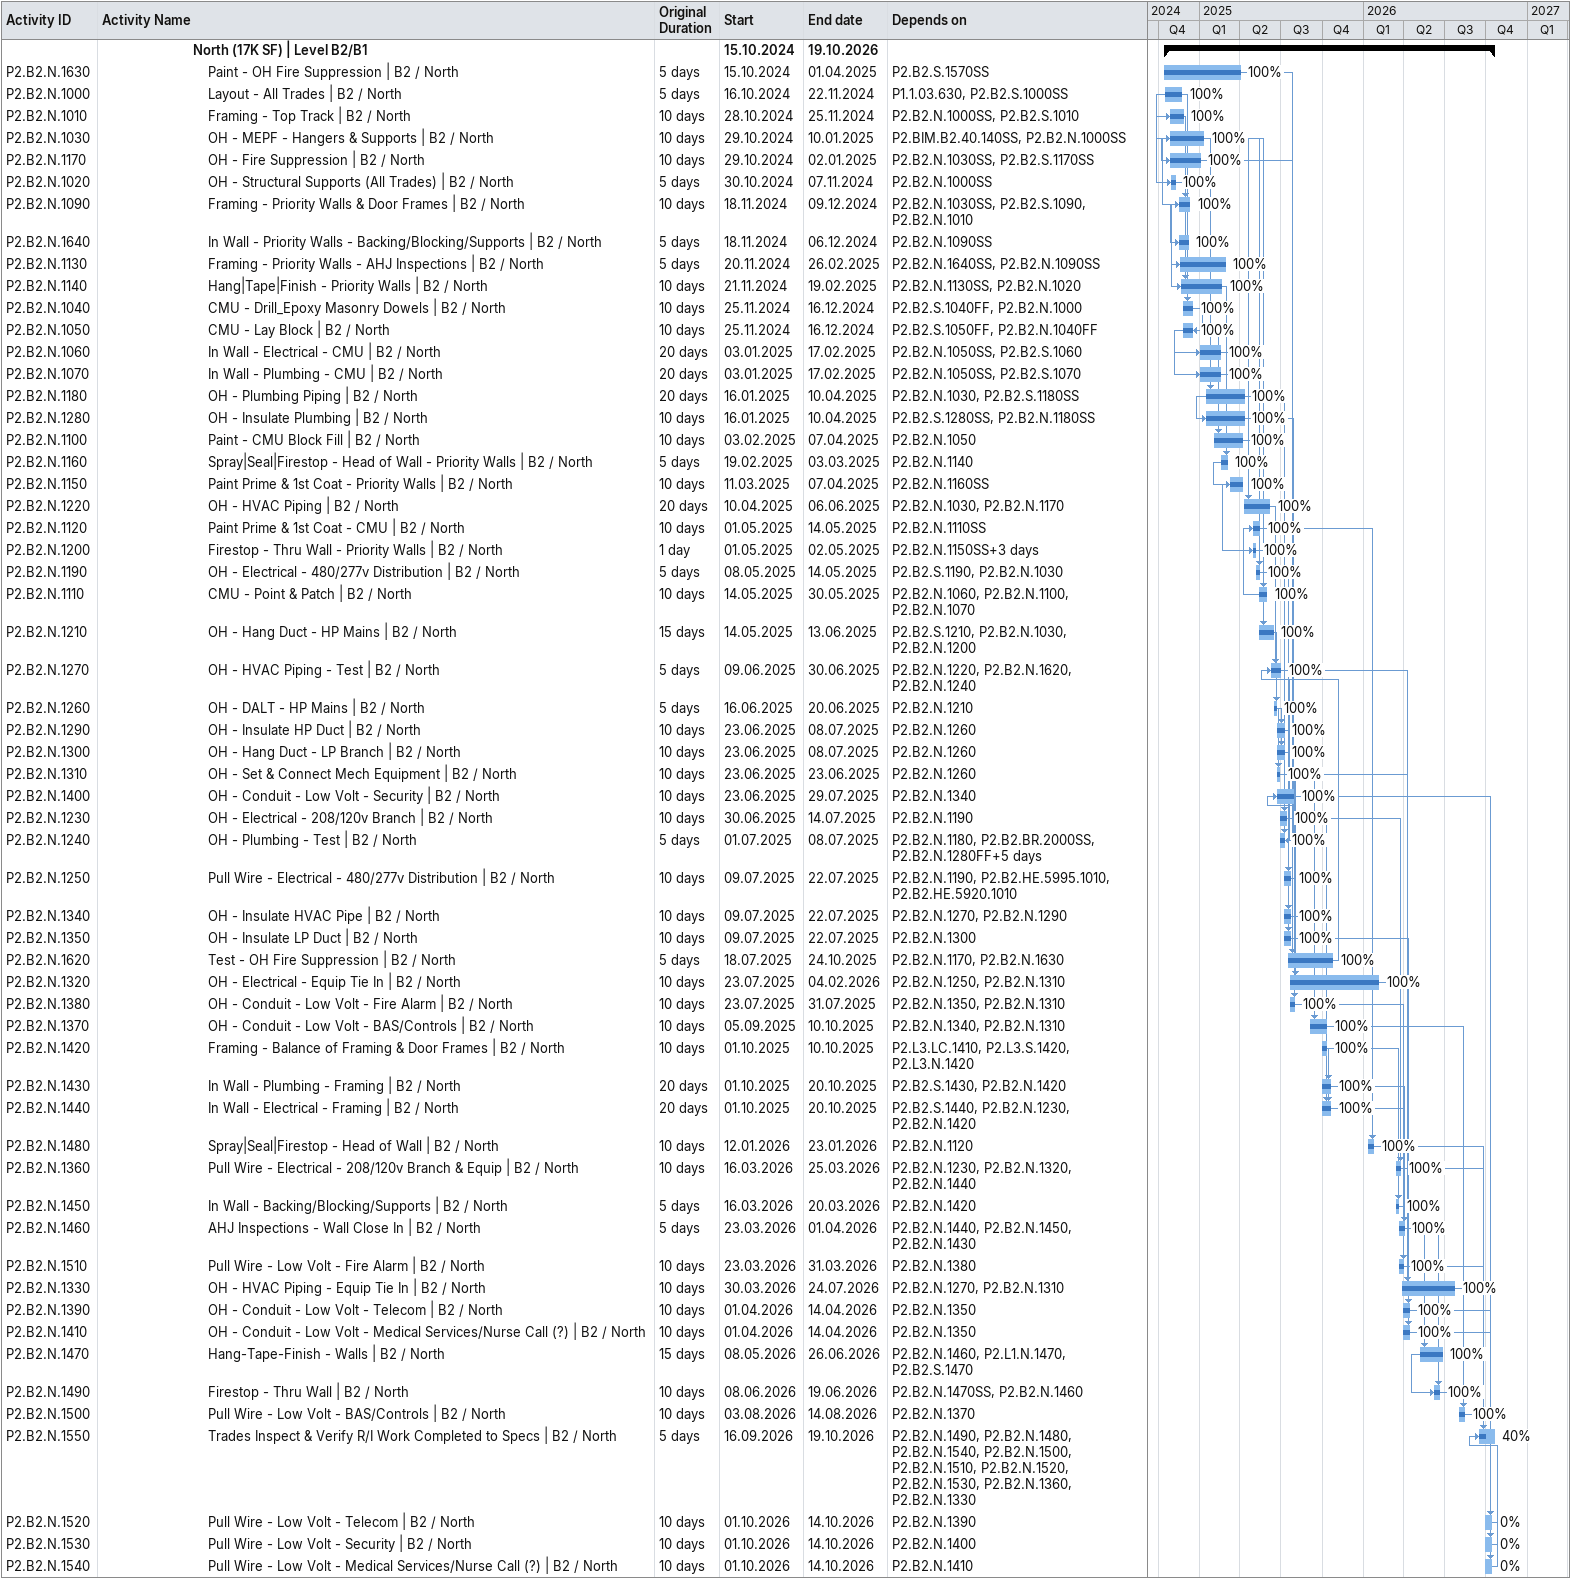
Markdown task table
| ID | Level | Task | Original duration | Start | Finish | Predecessors | % complete |
|---|---|---|---|---|---|---|---|
|  | 7 | **North (17K SF) \| Level B2/B1** |  | 2024-10-15 | 2026-10-19 |  |  |
| P2.B2.N.1630 | 8 | Paint - OH Fire Suppression \| B2 / North | 5d | 2024-10-15 | 2025-04-01 | P2.B2.S.1570SS | 100 |
| P2.B2.N.1000 | 8 | Layout - All Trades \| B2 / North | 5d | 2024-10-16 | 2024-11-22 | P1.1.03.630, P2.B2.S.1000SS | 100 |
| P2.B2.N.1010 | 8 | Framing - Top Track \| B2 / North | 10d | 2024-10-28 | 2024-11-25 | P2.B2.N.1000SS, P2.B2.S.1010 | 100 |
| P2.B2.N.1030 | 8 | OH - MEPF - Hangers & Supports \| B2 / North | 10d | 2024-10-29 | 2025-01-10 | P2.BIM.B2.40.140SS, P2.B2.N.1000SS | 100 |
| P2.B2.N.1170 | 8 | OH - Fire Suppression \| B2 / North | 10d | 2024-10-29 | 2025-01-02 | P2.B2.N.1030SS, P2.B2.S.1170SS | 100 |
| P2.B2.N.1020 | 8 | OH - Structural Supports (All Trades) \| B2 / North | 5d | 2024-10-30 | 2024-11-07 | P2.B2.N.1000SS | 100 |
| P2.B2.N.1090 | 8 | Framing - Priority Walls & Door Frames \| B2 / North | 10d | 2024-11-18 | 2024-12-09 | P2.B2.N.1030SS, P2.B2.S.1090, P2.B2.N.1010 | 100 |
| P2.B2.N.1640 | 8 | In Wall - Priority Walls - Backing/Blocking/Supports \| B2 / North | 5d | 2024-11-18 | 2024-12-06 | P2.B2.N.1090SS | 100 |
| P2.B2.N.1130 | 8 | Framing - Priority Walls - AHJ Inspections \| B2 / North | 5d | 2024-11-20 | 2025-02-26 | P2.B2.N.1640SS, P2.B2.N.1090SS | 100 |
| P2.B2.N.1140 | 8 | Hang\|Tape\|Finish - Priority Walls \| B2 / North | 10d | 2024-11-21 | 2025-02-19 | P2.B2.N.1130SS, P2.B2.N.1020 | 100 |
| P2.B2.N.1040 | 8 | CMU - Drill_Epoxy Masonry Dowels \| B2 / North | 10d | 2024-11-25 | 2024-12-16 | P2.B2.S.1040FF, P2.B2.N.1000 | 100 |
| P2.B2.N.1050 | 8 | CMU - Lay Block \| B2 / North | 10d | 2024-11-25 | 2024-12-16 | P2.B2.S.1050FF, P2.B2.N.1040FF | 100 |
| P2.B2.N.1060 | 8 | In Wall - Electrical - CMU \| B2 / North | 20d | 2025-01-03 | 2025-02-17 | P2.B2.N.1050SS, P2.B2.S.1060 | 100 |
| P2.B2.N.1070 | 8 | In Wall - Plumbing - CMU \| B2 / North | 20d | 2025-01-03 | 2025-02-17 | P2.B2.N.1050SS, P2.B2.S.1070 | 100 |
| P2.B2.N.1180 | 8 | OH - Plumbing Piping \| B2 / North | 20d | 2025-01-16 | 2025-04-10 | P2.B2.N.1030, P2.B2.S.1180SS | 100 |
| P2.B2.N.1280 | 8 | OH - Insulate Plumbing \| B2 / North | 10d | 2025-01-16 | 2025-04-10 | P2.B2.S.1280SS, P2.B2.N.1180SS | 100 |
| P2.B2.N.1100 | 8 | Paint - CMU Block Fill \| B2 / North | 10d | 2025-02-03 | 2025-04-07 | P2.B2.N.1050 | 100 |
| P2.B2.N.1160 | 8 | Spray\|Seal\|Firestop - Head of Wall - Priority Walls \| B2 / North | 5d | 2025-02-19 | 2025-03-03 | P2.B2.N.1140 | 100 |
| P2.B2.N.1150 | 8 | Paint Prime & 1st Coat - Priority Walls \| B2 / North | 10d | 2025-03-11 | 2025-04-07 | P2.B2.N.1160SS | 100 |
| P2.B2.N.1220 | 8 | OH - HVAC Piping \| B2 / North | 20d | 2025-04-10 | 2025-06-06 | P2.B2.N.1030, P2.B2.N.1170 | 100 |
| P2.B2.N.1120 | 8 | Paint Prime & 1st Coat - CMU \| B2 / North | 10d | 2025-05-01 | 2025-05-14 | P2.B2.N.1110SS | 100 |
| P2.B2.N.1200 | 8 | Firestop - Thru Wall - Priority Walls \| B2 / North | 1d | 2025-05-01 | 2025-05-02 | P2.B2.N.1150SS+3d | 100 |
| P2.B2.N.1190 | 8 | OH - Electrical - 480/277v Distribution \| B2 / North | 5d | 2025-05-08 | 2025-05-14 | P2.B2.S.1190, P2.B2.N.1030 | 100 |
| P2.B2.N.1110 | 8 | CMU - Point & Patch \| B2 / North | 10d | 2025-05-14 | 2025-05-30 | P2.B2.N.1060, P2.B2.N.1100, P2.B2.N.1070 | 100 |
| P2.B2.N.1210 | 8 | OH - Hang Duct - HP Mains \| B2 / North | 15d | 2025-05-14 | 2025-06-13 | P2.B2.S.1210, P2.B2.N.1030, P2.B2.N.1200 | 100 |
| P2.B2.N.1270 | 8 | OH - HVAC Piping - Test \| B2 / North | 5d | 2025-06-09 | 2025-06-30 | P2.B2.N.1220, P2.B2.N.1620, P2.B2.N.1240 | 100 |
| P2.B2.N.1260 | 8 | OH - DALT - HP Mains \| B2 / North | 5d | 2025-06-16 | 2025-06-20 | P2.B2.N.1210 | 100 |
| P2.B2.N.1290 | 8 | OH - Insulate HP Duct \| B2 / North | 10d | 2025-06-23 | 2025-07-08 | P2.B2.N.1260 | 100 |
| P2.B2.N.1300 | 8 | OH - Hang Duct - LP Branch \| B2 / North | 10d | 2025-06-23 | 2025-07-08 | P2.B2.N.1260 | 100 |
| P2.B2.N.1310 | 8 | OH - Set & Connect Mech Equipment \| B2 / North | 10d | 2025-06-23 | 2025-06-23 | P2.B2.N.1260 | 100 |
| P2.B2.N.1400 | 8 | OH - Conduit - Low Volt - Security \| B2 / North | 10d | 2025-06-23 | 2025-07-29 | P2.B2.N.1340 | 100 |
| P2.B2.N.1230 | 8 | OH - Electrical - 208/120v Branch \| B2 / North | 10d | 2025-06-30 | 2025-07-14 | P2.B2.N.1190 | 100 |
| P2.B2.N.1240 | 8 | OH - Plumbing - Test \| B2 / North | 5d | 2025-07-01 | 2025-07-08 | P2.B2.N.1180, P2.B2.BR.2000SS, P2.B2.N.1280FF+5d | 100 |
| P2.B2.N.1250 | 8 | Pull Wire - Electrical - 480/277v Distribution \| B2 / North | 10d | 2025-07-09 | 2025-07-22 | P2.B2.N.1190, P2.B2.HE.5995.1010, P2.B2.HE.5920.1010 | 100 |
| P2.B2.N.1340 | 8 | OH - Insulate HVAC Pipe \| B2 / North | 10d | 2025-07-09 | 2025-07-22 | P2.B2.N.1270, P2.B2.N.1290 | 100 |
| P2.B2.N.1350 | 8 | OH - Insulate LP Duct \| B2 / North | 10d | 2025-07-09 | 2025-07-22 | P2.B2.N.1300 | 100 |
| P2.B2.N.1620 | 8 | Test - OH Fire Suppression \| B2 / North | 5d | 2025-07-18 | 2025-10-24 | P2.B2.N.1170, P2.B2.N.1630 | 100 |
| P2.B2.N.1320 | 8 | OH - Electrical - Equip Tie In \| B2 / North | 10d | 2025-07-23 | 2026-02-04 | P2.B2.N.1250, P2.B2.N.1310 | 100 |
| P2.B2.N.1380 | 8 | OH - Conduit - Low Volt - Fire Alarm \| B2 / North | 10d | 2025-07-23 | 2025-07-31 | P2.B2.N.1350, P2.B2.N.1310 | 100 |
| P2.B2.N.1370 | 8 | OH - Conduit - Low Volt - BAS/Controls \| B2 / North | 10d | 2025-09-05 | 2025-10-10 | P2.B2.N.1340, P2.B2.N.1310 | 100 |
| P2.B2.N.1420 | 8 | Framing - Balance of Framing & Door Frames \| B2 / North | 10d | 2025-10-01 | 2025-10-10 | P2.L3.LC.1410, P2.L3.S.1420, P2.L3.N.1420 | 100 |
| P2.B2.N.1430 | 8 | In Wall - Plumbing - Framing \| B2 / North | 20d | 2025-10-01 | 2025-10-20 | P2.B2.S.1430, P2.B2.N.1420 | 100 |
| P2.B2.N.1440 | 8 | In Wall - Electrical - Framing \| B2 / North | 20d | 2025-10-01 | 2025-10-20 | P2.B2.S.1440, P2.B2.N.1230, P2.B2.N.1420 | 100 |
| P2.B2.N.1480 | 8 | Spray\|Seal\|Firestop - Head of Wall \| B2 / North | 10d | 2026-01-12 | 2026-01-23 | P2.B2.N.1120 | 100 |
| P2.B2.N.1360 | 8 | Pull Wire - Electrical - 208/120v Branch & Equip \| B2 / North | 10d | 2026-03-16 | 2026-03-25 | P2.B2.N.1230, P2.B2.N.1320, P2.B2.N.1440 | 100 |
| P2.B2.N.1450 | 8 | In Wall - Backing/Blocking/Supports \| B2 / North | 5d | 2026-03-16 | 2026-03-20 | P2.B2.N.1420 | 100 |
| P2.B2.N.1460 | 8 | AHJ Inspections - Wall Close In \| B2 / North | 5d | 2026-03-23 | 2026-04-01 | P2.B2.N.1440, P2.B2.N.1450, P2.B2.N.1430 | 100 |
| P2.B2.N.1510 | 8 | Pull Wire - Low Volt - Fire Alarm \| B2 / North | 10d | 2026-03-23 | 2026-03-31 | P2.B2.N.1380 | 100 |
| P2.B2.N.1330 | 8 | OH - HVAC Piping - Equip Tie In \| B2 / North | 10d | 2026-03-30 | 2026-07-24 | P2.B2.N.1270, P2.B2.N.1310 | 100 |
| P2.B2.N.1390 | 8 | OH - Conduit - Low Volt - Telecom \| B2 / North | 10d | 2026-04-01 | 2026-04-14 | P2.B2.N.1350 | 100 |
| P2.B2.N.1410 | 8 | OH - Conduit - Low Volt - Medical Services/Nurse Call (?) \| B2 / North | 10d | 2026-04-01 | 2026-04-14 | P2.B2.N.1350 | 100 |
| P2.B2.N.1470 | 8 | Hang-Tape-Finish - Walls \| B2 / North | 15d | 2026-05-08 | 2026-06-26 | P2.B2.N.1460, P2.L1.N.1470, P2.B2.S.1470 | 100 |
| P2.B2.N.1490 | 8 | Firestop - Thru Wall \| B2 / North | 10d | 2026-06-08 | 2026-06-19 | P2.B2.N.1470SS, P2.B2.N.1460 | 100 |
| P2.B2.N.1500 | 8 | Pull Wire - Low Volt - BAS/Controls \| B2 / North | 10d | 2026-08-03 | 2026-08-14 | P2.B2.N.1370 | 100 |
| P2.B2.N.1550 | 8 | Trades Inspect & Verify R/I Work Completed to Specs \| B2 / North | 5d | 2026-09-16 | 2026-10-19 | P2.B2.N.1490, P2.B2.N.1480, P2.B2.N.1540, P2.B2.N.1500, P2.B2.N.1510, P2.B2.N.1520, P2.B2.N.1530, P2.B2.N.1360, P2.B2.N.1330 | 40 |
| P2.B2.N.1520 | 8 | Pull Wire - Low Volt - Telecom \| B2 / North | 10d | 2026-10-01 | 2026-10-14 | P2.B2.N.1390 | 0 |
| P2.B2.N.1530 | 8 | Pull Wire - Low Volt - Security \| B2 / North | 10d | 2026-10-01 | 2026-10-14 | P2.B2.N.1400 | 0 |
| P2.B2.N.1540 | 8 | Pull Wire - Low Volt - Medical Services/Nurse Call (?) \| B2 / North | 10d | 2026-10-01 | 2026-10-14 | P2.B2.N.1410 | 0 |
